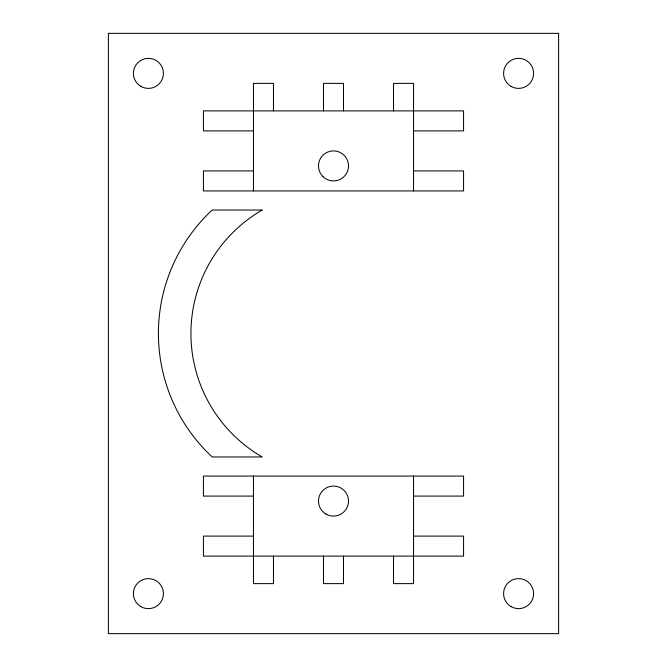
<?xml version="1.0" encoding="UTF-8"?>
<svg xmlns="http://www.w3.org/2000/svg" width="667" height="667" viewBox="0 0 667 667"><rect width="100%" height="100%" fill="white"/><g stroke="black" fill="none" stroke-linecap="round" stroke-linejoin="round"><path stroke-width="1" d="M253.46 130.899L203.435 130.899L203.435 110.889L463.565 110.889L463.565 130.899L413.54 130.899M253.46 170.919L203.435 170.919L203.435 190.929L463.565 190.929L463.565 170.919L413.54 170.919M253.46 496.081L203.435 496.081L203.435 476.071L463.565 476.071L463.565 496.081L413.54 496.081M253.46 536.101L203.435 536.101L203.435 556.111L463.565 556.111L463.565 536.101L413.54 536.101M413.54 190.929L413.54 83.375L393.53 83.375L393.53 110.889M413.54 476.071L413.54 583.625L393.53 583.625L393.53 556.111M343.505 110.889L343.505 83.375L323.495 83.375L323.495 110.889M343.505 556.111L343.505 583.625L323.495 583.625L323.495 556.111M273.47 110.889L273.47 83.375L253.46 83.375L253.46 190.929M273.47 556.111L273.47 583.625L253.46 583.625L253.46 476.071M558.612 33.35L108.388 33.35L108.388 633.65L558.612 633.65L558.612 33.35M262.214 210.03L212.189 210.03A168.634 168.634 0 0 0 212.189 456.97L262.214 456.97A142.571 142.571 0 0 1 262.214 210.03M325.996 514.082A15.008 15.008 0 0 0 348.507 501.084A15.008 15.008 0 0 0 325.996 488.086A15.008 15.008 0 0 0 325.996 514.082M322.886 176.53A15.008 15.008 0 0 0 347.999 169.802A15.008 15.008 0 0 0 329.615 151.417A15.008 15.008 0 0 0 322.886 176.53M140.904 86.368A15.008 15.008 0 0 0 163.415 73.37A15.008 15.008 0 0 0 140.904 60.372A15.008 15.008 0 0 0 140.904 86.368M140.904 606.628A15.008 15.008 0 0 0 163.415 593.63A15.008 15.008 0 0 0 140.904 580.632A15.008 15.008 0 0 0 140.904 606.628M511.089 606.628A15.008 15.008 0 0 0 533.6 593.63A15.008 15.008 0 0 0 511.089 580.632A15.008 15.008 0 0 0 511.089 606.628M511.089 86.368A15.008 15.008 0 0 0 533.6 73.37A15.008 15.008 0 0 0 511.089 60.372A15.008 15.008 0 0 0 511.089 86.368"/></g></svg>
